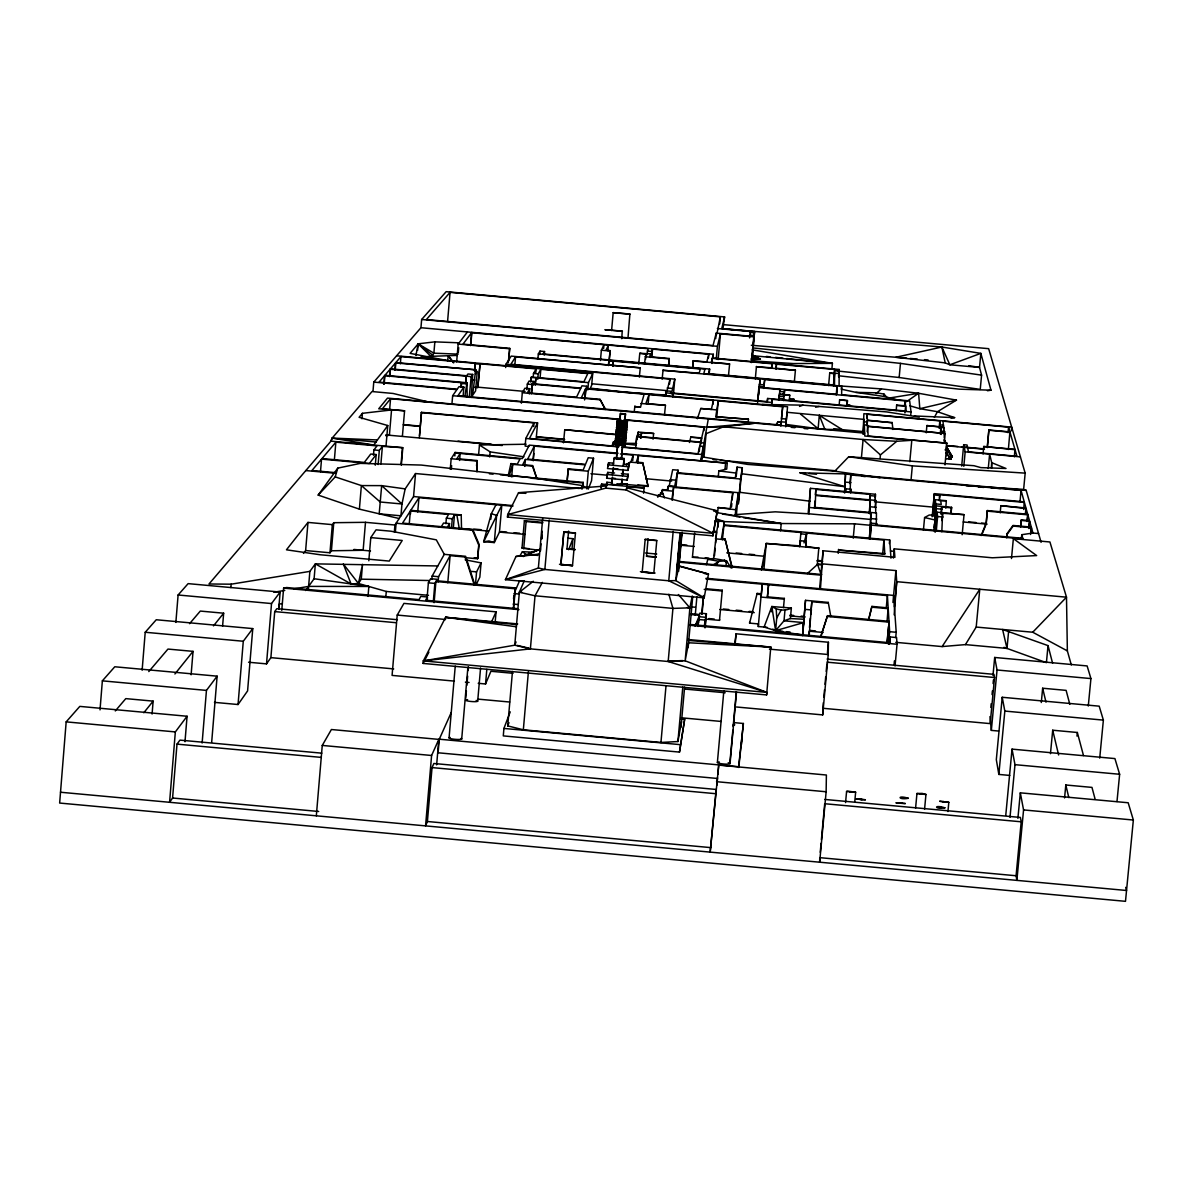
<?xml version="1.0" encoding="UTF-8"?>
<svg xmlns="http://www.w3.org/2000/svg" width="1193" height="1193" viewBox="0 0 1193 1193"><rect width="100%" height="100%" fill="white"/><g stroke="black" fill="none" stroke-linecap="round" stroke-linejoin="round"><path stroke-width="1.5" d="M884.788 553.597L838.545 550.062L884.818 554.283L883.938 540.101L806.692 533.062L805.812 543.411M838.828 376.899L839.141 369.472L712.4 357.975L713.339 354.261L420.95 327.717L373.767 382.103L372.991 391.274M839.618 399.715L847.448 400.863L847.045 405.143L850.311 405.426L847.045 404.695L847.433 400.43L839.618 399.715L839.156 405.202M467.209 396.896L466.925 382.744L384.936 375.288L384.191 383.937M763.609 388.426L764.683 379.538L837.024 386.1L836.964 394.301L763.55 387.636L763.669 386.741L758.987 386.323L758.793 387.621L779.909 389.544L778.94 400.311M991.681 467.895L991.711 462.675L989.623 454.086L988.266 468.521M934.373 417.341L937.444 411.719L956.473 400.132L918.61 393.272L881.448 388.903L839.097 385.876L839.141 373.439L829.717 373.066L834.623 373.901L834.489 385.056L708.508 373.618L709.641 369.055L543.128 353.933L544.545 351.517L539.997 351.115L538.341 353.903L537.879 359.153M833.519 385.115L834.668 369.457L776.509 364.178L776.017 368.19L795.403 370.352L756.392 366.803L771.498 367.787L772.035 363.776L712.31 358.347L711.326 362.314L729.594 363.984L728.416 376.466M772.766 629.129L775.599 630.679L784.01 620.807L790.392 618.541L791.347 608.027L771.841 606.536L764.102 627.041L775.599 630.679L802.576 635.004L805.514 600.333L828.27 602.42L828.255 603.211L811.837 601.704L810.658 614.604M184.99 741.733L187.077 716.247L79.812 706.39L66.167 721.869L59.65 803.053L1125.491 901.326L1133.35 820.023L1128.175 802.755L1020.328 792.838L1023.564 809.928L1016.868 880.389L1016.078 875.751L819.755 857.648L819.651 862.211L826.138 791.764L826.391 775.018L718.723 765.116L710.178 852.115L716.188 789.453L433.864 763.49L432.045 767.591L427.407 821.5L425.558 825.884L431.598 755.482L438.83 739.392L331.4 729.519L322.259 745.431L316.324 815.818M736.379 706.987L822.678 714.905L828.225 654.525L828.404 642.252L736.096 633.796L734.724 644.205M820.709 637.211L827.524 615.677L889.009 621.299M822.678 714.905L823.319 702.737M820.471 588.731L823.066 550.763L894.899 557.325L894.243 548.84L992.337 557.787L1036.657 555.58L1013.364 538.639L1011.485 558.533M799.936 546.17L800.428 540.742L806.289 541.279L806.036 546.409L818.83 548.258L766.234 543.456L761.417 569.926L764.116 561.545M948.808 802.322L939.756 801.278L948.808 802.322L947.943 811.538M821.052 574.429L817.369 563.857L822.529 564.334M809.122 636.227L811.837 601.704M1011.336 430.822L1011.679 427.124L863.881 413.703L863.091 434.237L864.105 419.399L819.293 415.328L818.13 428.719L785.933 424.425L787.037 412.286L819.293 415.328L842.333 429.674L824.885 429.331L818.13 428.719L818.189 427.467M869.682 500.687L870.055 494.349L815.848 489.413L815.624 494.916L875.766 500.389L875.677 512.707M741.778 473.785L845.017 486.744L845.509 473.919L799.981 472.771L845.017 486.744L844.54 491.829M808.943 636.301L809.152 631.172L823.17 632.454M427.273 600.377L427.422 596.992L420.816 596.396L418.997 599.632L286.633 587.523L283.621 588.119L281.772 610.339M802.695 635.645L805.514 600.333M735.813 509.143L735.127 516.166L735.38 514.615L775.286 511.827L808.973 513.81L810.45 488.34L875.438 494.26L875.125 501.179M804.037 542.919L806.692 533.062M924.575 809.197L925.962 794.359L922.085 793.39L916.955 793.509L915.583 808.153M800.428 540.742L800.13 545.872L766.234 543.456L763.923 569.016M732.144 567.257L725.076 539.027L721.437 538.684L723.689 525.487L800.906 532.525L800.831 533.778L806.632 534.449M991.398 468.044L991.711 462.675L1005.997 468.476L980.929 467.626L973.935 465.702L848.745 456.725L834.772 471.19L747.623 464.39L701.857 456.83L701.066 460.334M449.269 527.142L449.507 523.593L443.528 523.041L441.425 526.65M471.22 397.433L472.711 374.408L467.924 373.976L466.657 375.765L390.454 368.846L389.828 376.213M916.955 793.509L925.947 794.538M767.412 597.425L768.56 584.749L767.382 596.858L784.338 598.394L784.278 599.184L760.94 597.052L761.209 594.576L757.063 594.189L757.152 593.413L761.298 593.801L762.312 584.182L761.328 595.039M894.168 614.857L896.748 581.677L895.898 570.582L822.738 563.901M946.988 455.89L947.54 449L952.357 456.74L948.689 457.322M100.018 709.88L102.359 680.845L114.782 666.768L217.126 676.163L211.683 742.18M142.131 670.227L145.218 632.26L156.253 619.749L252.767 628.592L247.592 690.896L238.048 704.526L214.457 702.364M152.078 714.04L153.136 701.126L125.787 698.621L115.289 710.953M650.483 357.468L650.781 353.844L639.791 353.292L645.98 354.246L645.532 359.406M175.863 622.418L178.1 594.994L188.121 583.631L280.131 592.056L278.744 608.773M187.077 716.247L175.341 731.92L169.585 802.293L172.582 798.013L176.996 744.134L179.949 740.122L321.827 753.171M191.119 674.791L193.042 651.363L167.959 649.067L148.797 671.584M202.124 743.03L206.449 690.404L217.126 676.163M222.584 626.191L223.658 613.202L200.305 611.07L189.568 623.685M230.875 587.612L231.144 584.182L309.867 571.387L315.355 563.871L437.801 565.959M238.048 704.526L243.283 641.252L252.767 628.592M248.562 662.234L266.516 663.875L271.527 603.554L280.131 592.056M303.469 553.403L305.632 550.555L307.973 522.415L332.325 524.637L333.772 522.698L365.49 522.325L394.928 525.009L413.568 496.542L415.537 473.546L579.336 488.474M677.743 473.83L678.056 470.191L672.688 469.714L669.243 485.775L674.701 486.267L677.251 473.248L740.555 479.019L742.314 467.79L737.065 467.119L735.261 477.961L677.4 472.696L675.984 487.534M266.516 663.875L270.886 657.641L274.718 611.591L276.865 608.669L397.388 619.719M278.849 609.25L279.281 604.12L282.338 603.494M308.331 589.745L309.867 571.387M320.485 471.712L321.543 459.126L369.398 463.481L376.183 454.548L370.74 454.041L364.297 462.422L322.021 458.559M305.647 590.535L314.102 578.739L315.355 563.871L351.07 583.959L358.452 583.496L386.278 591.46L428.496 595.322M334.398 459.648L335.859 442.156L377.018 445.899L373.901 449.94L373.454 455.234M305.632 550.555L329.969 552.777L332.325 524.637M329.969 552.777L331.415 550.778L333.772 522.698M361.956 418.788L362.418 413.315L391.543 409.945L389.395 435.251L385.757 435.699M359.391 509.143L361.375 485.581L335.218 476.887L318.173 495.095L359.391 509.143L399.178 518.537M365.49 522.325L363.134 550.286L331.415 550.778M358.452 583.496L361.27 579.172L362.523 564.378L358.452 583.496L343.301 563.976L351.07 583.959M375.288 465.181L376.183 454.548M368.816 560.77L370.784 537.596L376.034 529.841L390.886 531.198L436.31 539.847L444.273 554.342L465.628 556.296L474.784 584.659M383.833 384.37L384.564 375.706L461.766 382.729L460.841 387.099M378.121 464.524L379.314 450.447L382.386 446.391L402.802 447.688L330.938 441.142L208.999 583.988L231.144 584.182M368.011 596.411L368.861 586.464L314.102 578.739M380.91 463.883L382.386 446.391M389.485 376.63L390.096 369.248L471.175 376.615L472.711 374.408M386.025 445.928L387.755 425.528L359.078 417.296L362.418 413.315M389.649 409.363L390.558 398.716L620.658 419.638M394.883 370.233L395.509 362.955L475.888 369.815L395.852 362.553L395.241 369.83M400.341 363.805L400.952 356.603L475.381 363.358L474.769 370.561M385.861 596.455L386.278 591.46M390.558 398.716L382.386 408.781L404.576 410.795L402.414 436.086M394.346 532.003L394.928 525.009M395.36 531.944L396.106 523.235L472.428 530.199L478.736 545.022L477.543 558.771L464.793 557.608M401.087 463.958L402.414 448.21M401.325 465.166L402.802 447.688M417.61 350.339L418.161 343.823L434.849 341.854L459.126 342.823M420.95 327.717L421.651 319.485L446.152 291.674L724.613 316.92L722.913 328.791L941.888 347.014L980.84 353.382L990.98 390.186L987.461 390.752M495.125 622.642L496.064 611.83L403.935 603.39L397.224 615.066L392.079 675.402L454.399 681.114M409.274 523.757L410.362 510.977L448.553 514.466L446.361 518.194L445.899 523.712M410.467 513.989L410.78 510.336L461.214 514.944L461.527 529.11M536.164 439.158L537.581 422.904L421.502 412.331L419.339 437.622M419.489 435.818L421.502 412.331M417.729 511.991L418.952 497.69L512.811 506.25M434.849 341.854L433.879 353.173L431.344 356.856L420.846 357.05M447.643 320.693L450.059 292.36L720.348 316.861L719.707 323.944M426.87 600.511L428.376 582.825L430.688 578.694L437.13 579.291L436.355 580.723L515.391 587.955L513.557 609.101M668.885 594.278L672.927 608.4L668.184 661.504L766.845 692.402L423.351 660.907L514.75 645.189L530.393 648.873L668.184 661.504L685.155 660.803L766.845 692.402L766.607 694.923L423.142 663.427L423.351 660.907L445.615 617.303L517.673 623.909M431.851 579.425L432.134 576.115L444.273 554.342M433.357 601.108L434.863 583.422L435.922 581.498L515.048 588.745L515.391 587.955M434.103 602.674L435.922 581.498M451.938 403.965L452.654 395.688L456.889 389.649L373.767 382.103M456.636 361.882L458.172 344.076L467.447 331.937M438.099 581.96L438.562 576.696L450.104 555.64L465.24 557.027L474.382 585.331M458.291 352.517L458.709 347.67M450.253 469.326L451.163 458.723L455.129 452.445L522.34 458.574L529.304 445.123L618.093 453.206M451.327 469.117L451.625 465.598M454.831 455.95L455.129 452.445M451.506 527.917L452.296 518.746L454.444 515.003L461.214 514.944M463.138 395.852L463.883 387.129L458.977 386.681L457.202 389.216L379.076 382.103L384.564 375.706M447.778 582.78L450.104 555.64M445.407 619.704L445.615 617.303L516.912 624.655M453.355 527.783L454.444 515.003M465.732 383.564L466.359 376.183L465.717 383.117M459.573 460.468L460.17 453.474L456.934 458.679L477.006 460.513L477.066 471.459M470.504 345.612L471.608 332.698L648.097 348.714L646.874 354.753M470.937 343.405L471.876 332.34M436.638 764.877L438.83 739.392M451.297 712.385L439.278 739.213L438.099 752.783L717.053 778.433M474.501 370.948L475.381 363.358M475.888 369.815L475.545 373.961L477.26 371.441L475.589 390.886L472.622 395.345L475.604 370.233M474.665 387.293L477.796 387.576L480.078 363.79L536.149 368.876L535.836 372.484M477.796 387.576L480.078 363.79M449.075 737.796L455.249 666.126M476.559 465.792L477.006 460.513L476.902 471.757M478.647 454.22L479.452 445.004L526.113 444.228M461.706 738.959L467.895 667.29M465.747 698.248L466.388 690.851M466.866 685.319L467.656 676.088M468.133 670.541L468.461 666.842M475.485 584.525L476.574 571.879L481.077 562.887L465.151 559.815M477.543 558.771L479.094 544.321L472.801 529.528L402.548 523.101L418.952 497.69M489.726 456.964L490.159 451.893L479.452 445.004M481.077 562.887L479.84 577.158L476.082 584.809M490.83 519.209L491.292 513.765L496.02 504.714M505.668 367.563L505.966 364.238L511.186 356.111L640.268 367.832L639.329 377.063M477.692 701.201L480.57 667.961M508.278 362.672L509.724 348.356L462.988 344.121L471.608 332.698M508.665 360.554L509.724 348.356M478.214 683.306L485.551 683.977L486.819 669.348M499.479 532.078L501.806 505.25L483.657 541.771L494.29 542.547L499.479 532.078L525.054 534.419M869.995 514.004L870.323 500.478L815.609 495.498L815.147 507.398L876.452 512.99L876.303 524.607M869.399 539.102L870.905 513.094L809.555 507.502M514.779 365.744L515.555 356.916L640.268 367.832M620.509 483.493L627.324 484.119L626.996 487.818L717.336 510.828L712.952 535.836L507.457 517.091L507.681 514.571L518.537 492.694L606.551 485.954L606.879 482.255L611.994 482.718M511.678 476.708L512.751 464.345L510.902 463.6L508.203 475.798M521.401 403.204L522.31 392.721L524.905 388.247L529.781 388.694L529.319 393.899M526.844 389.634L527.321 384.086L529.096 381.029L533.897 381.462L533.584 385.145M421.263 412.644L534.017 422.904L525.8 438.442L525.129 446.093L528.827 446.436M531.019 381.685L531.437 377.003L583.899 381.775L587.806 373.573L540.832 369.308L538.237 373.871L537.76 379.314M524.801 466.418L525.412 459.424L585.286 464.867L583.109 470.176L568.271 468.819L566.958 481.733M513.557 598.826L513.87 595.322M531.347 393.779L532.376 384.131L580.678 388.515L576.532 397.194L527.47 392.721L529.781 388.694M531.571 393.377L532.376 384.131M533.182 377.063L533.495 373.439L536.149 368.876M513.363 608.147L515.048 588.745M510.231 711.863L503.923 728.431L503.282 735.902L679.488 752.097L684.663 719.29L681.069 718.961M535.329 385.175L535.955 377.853L535.09 383.773L531.914 383.49M540.28 550.435L522.012 548.049L524.383 520.7L542.711 522.385M539.698 354.589L539.997 351.115M681.501 721.75L677.922 741.539L660.952 742.449L523.339 729.803L507.726 725.896L512.468 671.465M524.323 580.678L519.358 592.235L514.75 645.189L516.062 641.968M533.703 426.527L534.017 422.904M523.727 548.914L526.098 521.55L524.383 520.7M533.167 459.111L534.3 446.122L616.721 453.638M540.056 378.315L540.832 369.308M533.241 460.796L533.882 453.415M544.247 355.007L544.545 351.517M523.339 729.803L528.41 671.584M539.057 554.134L516.002 556.445L505.414 579.679L538.371 568.017L542.666 518.672M540.459 551.002L541.085 543.814M541.547 538.431L542.174 531.258M541.965 538.908L542.278 535.314M549.183 520.059L544.858 569.449L505.414 579.679L704.168 597.857L708.478 574.027L679.085 565.9L675.805 580.573L704.168 597.857L668.766 580.782L544.858 569.449L538.371 568.017M563.484 442.797L564.751 429.719L619.734 434.729M567.346 479.407L568.271 468.819M560.889 564.632L563.842 531.929L575.458 532.988L572.506 565.691L560.889 564.632L563.842 531.929M575.071 549.749L566.958 549.004L568.614 531.094M584.57 399.953L585.554 388.858L644.145 394.182L640.507 407.081L634.706 406.559L640.507 407.081M584.943 397.672L586.762 386.249L581.96 385.816L580.872 388.083L532.63 383.699L533.897 381.462M571.969 549.406L572.908 538.669L567.704 538.192M586.464 389.679L586.762 386.249M587.821 389.932L588.462 382.625L592.697 373.588L396.598 355.782M582.095 489.13L582.408 485.596L535.746 478.244L421.263 465.061L360.286 463.376L337.768 468.133L318.173 495.095M582.661 486.55L583.213 482.375L500.434 474.829M592.697 373.588L591.668 385.279L590.341 388.157L621.672 391.945M582.736 487.758L583.213 482.375M586.747 488.891L588.313 471.22L593.532 458.216L588.224 457.739L585.509 464.331L527.709 459.066L534.3 446.122M600.452 360.525L601.361 350.205L603.956 344.717L603.628 348.401M593.532 458.216L591.564 480.704L588.268 489.13M607.908 350.653L608.4 345.12L606.029 350.235L610.13 350.608L609.22 360.927M608.326 365.252L608.997 360.316M608.534 365.58L610.13 350.608M611.591 330.565L613.172 312.655L629.874 313.998L628.025 337.47M601.123 488.235L601.645 484.045L607.177 484.552M601.332 487.639L601.645 484.045M612.904 365.669L613.396 361.121L700.291 369.01L699.187 373.185L662.935 370.292L760.075 379.12L759.598 384.414M612.934 366.385L613.396 361.121M606.879 482.255L605.761 488.116L507.681 514.571L713.175 533.331L717.336 510.828L713.653 510.485M621.374 473.621L628.189 474.247L627.145 480.093L606.64 478.214L607.744 472.383L614.559 473.01M613.709 463.212L608.594 462.735L607.491 468.536L628.01 470.415L629.039 464.599L623.939 464.137M607.744 472.383L606.64 478.214M608.266 466.448L608.594 462.735M621.777 338.708L622.209 331.087L604.911 329.7L622.433 331.296M622.284 479.556L621.508 485.238L611.562 484.328L612.113 478.154L615.424 478.453M612.397 474.918L612.963 468.476L617.944 468.938M613.262 465.181L614.201 457.59L624.148 458.5L623.566 465.076M622.164 443.125L625.475 443.438L625.013 445.645L615.066 444.75L615.543 442.528L618.854 442.827M537.581 422.904L529.453 438.413L611.949 445.928L613.545 441.708L625.266 442.737L625.729 440.53L615.797 439.62L615.32 441.828L615.692 440.858M622.671 437.324L625.982 437.622L625.52 439.829L615.573 438.92L616.05 436.713L619.361 437.026M622.925 434.535L626.236 434.834L625.773 437.041L615.827 436.131L616.304 433.939L619.614 434.237M616.065 433.313L616.542 431.105L626.489 432.015L626.37 433.253L626.027 434.207L616.065 433.313L616.542 431.105M616.304 430.688L616.781 428.496L626.713 429.405L626.608 430.643L626.25 431.598L616.304 430.688L616.781 428.496M623.641 426.378L626.951 426.676L626.489 428.869L616.542 427.959L617.02 425.767L620.33 426.065M616.796 425.17L617.258 422.978L627.205 423.888L627.086 425.126L626.743 426.065L616.796 425.17L617.258 422.978M617.035 422.471L617.497 420.294L627.443 421.189L627.324 422.426L626.981 423.381L617.035 422.471L617.497 420.294M612.486 477.111L611.562 484.328M612.919 472.294L613.336 467.462M615.543 442.528L615.066 444.75M615.543 442.036L616.304 433.939M617.02 425.767L616.542 427.959M766.607 694.923L770.782 647.083L687.645 639.463M619.555 441.962L623.044 441.783L621.389 459.022L616.423 458.574L617.899 441.813M623.134 439.367L618.153 438.905L619.361 425.155M619.764 420.741L620.539 413.434L625.52 413.896L624.342 425.603L621.031 425.304M618.078 441.335L618.153 438.905M619.555 424.678L619.793 421.994L622.925 422.754M619.942 420.279L620.539 413.434M621.389 459.022L623.85 431.135C617.437 427.169 616.677 435.773 623.626 433.745M624.58 422.919L624.028 430.658M624.729 421.204L625.52 413.896M623.298 438.875L623.551 436.086L618.406 436.116M621.508 485.238L622.06 479.049M622.343 475.828L622.91 469.386M623.208 466.09L624.148 458.5M625.013 445.645L625.475 443.438M625.266 442.737L625.729 440.53M625.52 439.829L625.982 437.622M625.773 437.041L626.236 434.834M626.027 434.207L626.489 432.015M626.25 431.598L626.713 429.405M626.489 428.869L626.951 426.676M626.743 426.065L627.205 423.888M626.981 423.381L627.443 421.189M622.701 474.799L623.119 469.967M627.324 484.119L626.265 489.995L713.175 533.331L712.952 535.836M627.145 480.093L628.189 474.247M628.01 470.415L629.039 464.599M634.244 411.779L634.87 406.097M638.717 363.999L639.791 353.292M632.722 460.692L633.215 455.129L620.39 453.966M635.63 448.508L636.794 436.28L700.694 442.096L701.603 438.159L690.792 437.175L701.693 437.831L704.168 427.228L624.371 419.981M636.794 436.28L635.929 445.108L622.373 443.602M637.002 439.456L638.255 432.06L653.645 433.462L653.048 439.203M637.942 435.669L638.255 432.06M644.444 363.611L645.98 354.246M637.823 463.033L638.479 455.607L727.253 463.152L726.716 469.117L718.812 470.892L718.335 476.335M640.552 438.085L641.536 432.686L653.645 433.462M641.059 438.114L641.536 432.686M651.184 357.005L652.541 349.117L708.806 354.232L708.463 357.915M651.885 356.498L652.541 349.117M648.157 403.875L648.977 394.615L713.399 400.475L713.071 404.173M643.594 493.216L644.071 487.907L627.473 486.401M642.207 572.073L645.174 539.355L656.791 540.414L653.839 573.132L642.207 572.073L653.839 573.132M656.269 557.161L646.517 556.266L648.082 538.639M662.145 379.135L663.069 369.905M665.306 396.404L666.261 390.857L671.048 391.289L670.57 392.825L767.218 401.609L767.636 398.462L778.805 399.476L778.94 398.313L783.697 398.745L783.577 399.909L906.203 411.048L905.636 406.142L896.689 405.337L905.576 405.709L905.025 400.908L784.606 389.962L784.114 395.077M665.769 396.344L666.261 390.857M668.498 365.804L669.243 358.497L649.708 356.722L650.781 353.844M668.632 365.416L669.243 358.497M664.546 414.463L665.455 405.277L645.89 403.488L648.977 394.615M666.842 391.647L669.989 379.135L505.966 364.238M669.541 384.131L669.989 379.135M662.518 489.592L662.145 493.663L662.518 489.592L667.245 490.025L668.244 486.282L738.392 492.679L736.424 514.571M671.435 393.899L674.806 379.15L510.902 364.253L515.555 356.916M672.763 396.911L673.061 393.496M673.523 393.481L674.806 379.15M667.916 489.861L668.244 486.282M671.838 499.956L673.598 487.37L732.8 492.769L732.159 499.927M672.479 499.897L673.598 487.37M673.18 531.377L668.766 580.782L675.805 580.573L680.04 533.062M692.566 367.981L693.297 360.689L706.808 361.911L708.806 354.232M692.686 367.593L693.297 360.689M660.952 742.449L665.992 686.035M681.621 532.824L678.921 562.932L681.755 533.286M678.593 571.402L682.098 532.197M699.247 451.625L699.739 446.122L703.184 446.436L701.872 461.094M700.276 446.078L700.604 442.424L636.689 436.608M701.29 441.768L701.603 438.159M700.813 460.543L703.184 446.436M710.551 558.95L692.432 557.295L694.684 533.122M703.84 430.777L704.168 427.228M709.179 374.304L709.641 369.055M677.922 741.539L682.799 687.079M692.223 596.023L689.897 607.834L685.155 660.803L688.585 642.773L770.782 647.083L770.559 649.484M711.848 363.492L712.31 358.347M704.004 456.979L706.092 433.656L723.48 426.796L755.154 423.187L707.568 427.213L624.207 419.638M712.996 357.945L713.339 354.261M702.677 456.904L703.974 443.006L708.314 418.937M715.725 338.588L716.218 333.086L749.383 336.098L749.577 335.114L753.887 335.501L751.336 362.597M681.009 727.208L684.603 687.123M688.137 647.635L692.73 596.515M716.904 333.921L720.348 316.861M679.488 752.097L684.663 719.29M716.277 358.825L717.396 346.328L720.453 333.831L753.648 336.844L753.887 335.501M718.141 359.585L720.453 333.831M695.251 615.17L696.891 596.768M715.77 416.76L748.429 419.25L715.77 416.76L718.231 400.908L782.683 406.768L780.818 426.095M698.054 626.489L698.68 619.51L705.287 620.106L704.66 627.086M716.739 417.565L718.231 400.908M698.889 620.166L699.456 615.334L690.777 614.544M701.767 613.918L703.423 595.501M702.036 614.246L703.542 596.709M704.824 627.727L706.39 613.724L699.859 613.127L699.605 614.499L690.941 613.709M705.272 626.191L706.39 613.724M732.8 492.769L730.161 508.636L718.111 507.532L717.619 512.96M713.608 558.906L716.605 532.153L712.982 531.824M714.503 555.655L715.144 548.422M715.636 542.994L716.605 532.153M718.007 527.082L718.484 521.744L714.861 521.416M724.986 469.505L725.523 463.54M844.599 493.007L845.509 473.919L1026.174 490.368L1041.101 542.353M850.102 491.68L850.788 474.948L1021.059 490.442L1024.235 501.835L1023.728 509.53M867.162 425.633L867.4 420.458L892.155 422.71L867.386 420.145L867.117 414.284L939.83 420.905L940.188 428.391M722.406 539.803L724.36 521.624L715.74 518.612M724.062 524.875L724.36 521.624L781.221 523.533L854.561 523.831L870.577 525.293L869.414 537.834M705.152 619.048L719.498 620.36L722.257 590.222L706.137 588.745M726.045 565.765L726.492 560.799L713.518 558.473L707.837 559.323L706.345 564.692M731.503 507.085L731.831 503.506M736.185 476.753L737.065 467.119M749.577 337.932L750.248 331.475L717.381 328.507M740.555 479.019L738.303 504.013L742.314 467.79M751.724 362.046L754.587 331.52L721.75 328.552L724.613 316.92M754.587 331.52L751.948 360.808L793.3 363.567L832.401 363.358L831.924 368.652M732.83 730.25L729.833 763.341A6.353 0.954 5.2 0 1 728.177 764.116L726.865 764.161A6.353 0.954 5.2 0 1 720.527 763.595A6.353 0.954 5.2 0 1 717.381 762.476L723.853 690.777M748.026 423.336L748.429 419.25M716.918 785.158L717.575 777.866M717.903 774.227L718.723 765.116M755.303 378.912L756.451 366.415M735.127 644.608L736.096 633.796M757.495 401.981L758.987 386.323M757.659 402.28L760.075 379.12M758.629 395.032L759.27 387.964M733.158 726.582L736.32 691.657M763.893 388.381L764.683 379.538M730.041 763.609L736.528 691.91M767.308 402.116L767.636 398.462M771.722 367.205L772.035 363.776M771.901 404.427L772.363 399.327L911.034 411.928L910.721 415.328M741.494 744.417L741.927 739.615M734.157 722.63L743.388 723.48L738.78 767.502M776.032 369.323L776.509 364.178M767.024 627.309L758.271 626.519L761.209 594.576M778.85 399.744L779.432 393.884L789.781 395.196L789.408 399.297L794.031 399.282L789.408 399.297M780.818 425.26L781.147 421.726L780.804 425.051L457.948 395.688L463.883 387.129M783.577 400.55L784.069 395.107L789.781 395.196M784.055 395.748L784.606 389.962M785.769 426.08L787.559 406.768L585.748 388.426M771.364 611.8L771.841 606.536C777.582 610.249 785.188 611.502 791.347 608.027M780.565 530.766L781.221 523.533L715.8 512.438M794.299 382.446L795.433 369.949M776.211 608.877L776.747 617.929L775.599 630.679L782.817 631.336M783.503 607.61L784.338 598.394M784.964 610.249L784.01 620.807L803.635 622.597L803.143 627.876M799.668 546.752L800.906 532.525M808.153 513.452L810.45 488.34M805.797 546.707L806.289 541.279M802.993 628.01L803.471 622.761M815.356 494.797L815.848 489.413M814.446 508.173L815.117 500.926M828.598 385.563L829.717 373.066M809.48 627.488L810.33 618.272M834.205 374.602L834.668 369.457M807.318 573.579L817.339 564.557L818.86 547.587M833.504 386.01L834.623 373.901M836.218 394.943L837.024 386.1M838.515 376.332L839.141 369.472M819.725 587.314L823.066 550.763M841.333 389.395L841.647 386.114L703.795 373.603L704.974 369.04L538.341 353.903M700.231 446.167L700.604 442.424M827.42 653.063L828.404 642.252M823.826 697.204L824.512 689.822M825.019 684.305L825.69 676.923M826.197 671.391L826.883 664.024M838.232 553.358L838.545 549.376M849.983 483.672L850.788 474.948M820.247 852.264L821.067 843.272M821.395 839.678L824.706 803.724L1021.208 821.798L1016.078 875.751M853.234 538.162L854.561 523.831M861.45 457.441L863.091 439.501L896.748 441.291L911.795 440.292L909.797 461.706M863.523 433.596L864.328 424.842L867.609 425.14L867.669 426.125L945.229 433.491L867.669 426.438L867.192 431.702M866.774 417.997L867.117 414.284M866.923 425.662L867.4 420.458M869.548 499.733L870.055 494.349M869.16 513.169L870.323 500.478M870.577 525.293L870.905 513.094M845.554 802.576L846.598 791.347L847.552 791.108L855.635 792.212L854.785 801.413M869.906 538.953L871.352 523.205L877.019 523.727L877.094 525.024L1022.774 538.311M870.159 539.176L871.352 523.205M875.11 497.854L875.438 494.26M875.095 507.636L875.766 500.389M880.091 458.485L880.434 454.891L896.748 441.291M882.611 554.432L883.938 540.101M896.211 410.586L896.644 404.904M968.91 365.669L979.528 367.429L949.837 364.79L941.888 347.014L895.839 357.274L945.199 362.881L949.837 364.79L980.84 353.382L979.528 367.429L981.571 375.139L980.243 389.395L899.164 377.495L900.461 363.373L752.634 347.894M889.352 543.546L889.695 539.967L723.808 524.845M904.518 406.291L905.025 400.908M886.22 608.281L887.398 595.605L706.092 579.037M904.905 412.957L905.636 406.142M887.025 621.583L888.174 607.893L871.919 606.402L868.415 620.047M893.393 558.1L894.243 548.84M887.04 642.431L888.517 626.579M887.085 643.281L889.053 622.135L827.51 616.498M888.487 644.175L889.65 631.679L887.398 595.605M892.946 602.495L895.898 570.582M889.307 644.131L889.978 636.943L896.584 637.554L897.047 644.25L895.033 665.992M894.407 606.879L896.748 581.677L1066.497 597.186L1067.362 650.901L1071.314 664.948M895.704 637.629L896.211 632.275L893.602 595.411L706.062 578.277M910.99 480.391L912.332 465.866L848.745 456.725M894.079 664.501L894.407 660.907M926.275 432.805L926.872 425.558L944.095 427.124L944.274 438.025M923.412 530.229L924.59 517.553L929.183 515.048L934.402 514.973L934.626 516.554L935.804 503.908L935.193 499.703L946.332 500.717L940.71 500.792L941.262 504.415L935.804 503.908M939.13 428.302L939.83 420.905M932.165 516.763L934.328 493.648L1024.235 501.835M932.523 516.375L934.328 493.648M940.248 434.088L940.904 427.139L926.872 425.558M933.687 515.853L935.193 499.703M941.292 434.461L940.904 427.139M934.059 527.619L934.402 523.995M951.119 513.318L951.537 507.293L936.087 505.892L934.089 530.885M943.439 428.69L943.052 421.189L1008.547 427.139L1009.904 431.881L1008.368 449.522M934.462 530.527L936.087 505.892M935.118 532.287L936.997 512.185L964.033 514.645L942.619 513.288L941.933 520.61M944.379 442.588L945.169 433.163M936.251 531.258L937.623 516.539L936.997 512.185M939.443 498.271L939.786 494.707L1024.399 502.417L1025.95 507.979L1000.867 505.683L1000.196 512.871M939.398 500.836L939.786 494.707M946.079 449.09L946.332 446.361M945.005 464.912L946.959 443.17L868.116 435.997L867.669 426.438M469.222 397.448L471.175 376.615M785.71 426.84L786.112 422.173L778.03 421.666L776.181 424.574M940.979 514.228L941.65 506.98L951.626 507.89M941.65 512.841L941.65 506.98M947.242 454.816L947.406 448.27L952.357 456.74L949.494 456.591M941.814 531.765L942.619 513.288M945.795 508.158L946.332 500.717M951.015 512.722L951.537 507.293M961.692 466.09L963.69 444.691L967.046 444.989L968.477 451.834L1016.928 456.248L1015.034 449.686L983.688 446.51L1014.945 449.358L1014.363 456.815M963.81 466.299L965.167 451.864L963.69 444.691M962.155 534.747L964.033 514.645M983.092 453.981L983.688 446.51M987.252 447.286L988.878 429.972L1009.904 431.881M987.342 447.614L988.878 429.972M942.112 646.576L965.435 644.608L976.202 627.056L979.766 589.267L942.112 646.576L895.764 642.341M981.123 535.568L986.119 523.235L987.312 510.559L1027.695 514.228L1027.009 521.475M981.884 534.643L986.253 523.846L987.312 510.559M1008.025 432.701L1008.547 427.139M992.979 675.492L994.679 657.462L1087.121 665.933L1090.924 678.578L1088.284 706.032M1006.579 537.223L1006.907 533.823L1012.991 525.442L1031.289 527.112L1030.588 534.494M1006.728 537.849L1006.907 533.823M989.966 716.605L991.338 730.384L998.556 731.041M990.831 707.419L991.189 703.736M992.054 694.55L992.397 690.881M993.098 683.529L993.441 679.861M827.092 659.073L993.963 674.343L994.544 677.52L990.19 723.614L822.812 708.269M991.338 730.384L997.05 669.989L994.679 657.462M1020.06 500.926L1021.059 490.442M1099.722 758.122L1103.376 720.11L1099.2 706.167L1002.224 697.279L996.319 759.643L998.839 774.421L1009.77 775.435M965.435 644.608L1006.996 648.425L1008.592 631.604M1005.923 488.951L1026.174 490.368L1023.639 489.398L1025.175 473.129L988.654 348.669L723.912 324.675M1020.626 527.172L1021.312 519.865L1029.484 520.61L1027.859 514.839L987.446 511.156M1020.969 525.964L1021.312 519.865M998.839 774.421L1004.834 711.073L1002.224 697.279M1025.443 513.363L1025.786 509.769M1025.607 513.959L1026.114 508.561L1000.867 505.683M1027.352 520.267L1027.859 514.839M1028.962 526.098L1029.305 522.43M1028.962 528.544L1029.648 521.222L1021.476 520.476M1030.946 533.271L1031.468 527.738L1013.14 526.068L1007.056 534.464M1005.774 815.222L1012.037 749.129L1114.918 758.584L1119.63 774.272L1116.991 801.517M1009.994 817.339L1014.989 764.668L1012.037 749.129M1017.897 818.353L1020.328 792.838M615.081 441.589L616.199 434.744L564.751 429.719M618.019 447.151L618.347 443.647M1041.295 702.528L1042.652 688.227L1066.11 690.374L1069.838 704.362M1006.996 648.425L1002.597 629.472L1048.036 645.622L1046.41 662.667L1003.999 647.337M1050.466 753.678L1052.703 730.22L1077.339 732.487L1083.483 755.527M1064.574 797.908L1065.811 784.994L1091.968 787.395L1095.144 799.28M1076.981 736.096L1077.339 732.487M613.202 445.257L613.545 441.708M616.498 447.345L616.841 443.796M845.27 492.441L845.628 488.787L851.027 489.279L851.071 492.038M850.669 492.933L851.027 489.279M464.912 396.3L466.925 382.744M782.683 406.768L781.46 418.609L786.396 419.056M781.191 421.949L777.985 422.128L776.121 425.051M784.069 395.107L783.935 396.538L779.178 396.106M758.271 626.519L758.539 623.939L749.577 623.119L749.666 622.299M779.909 389.544L779.7 391.423L784.412 391.841L782.25 394.794M743.388 723.48L738.601 766.726L439.278 739.213M772.363 399.327L771.975 402.488L665.619 392.825M855.635 792.212L846.583 791.541M1021.327 538.282L1021.819 534.688L1032.944 533.032L1038.581 533.554M530.542 381.864L531.437 377.003M719.498 620.36L719.618 619.555M738.392 492.679L735.708 509.769L718.111 507.532M722.257 590.222L722.138 590.997L704.198 589.357M732.04 567.957L725.076 539.027M704.302 625.743L705.287 620.106M718.484 521.744L716.725 531.496L713.101 531.168M447.464 360.808L448.374 355.902L453.817 362.717M697.651 625.147L698.68 619.51M695.295 625.609L699.456 615.334M750.248 331.475L750.069 332.459L754.364 332.847M415.925 355.469L418.161 343.823L433.879 353.173L458.157 354.127M420.354 401.251L427.318 401.728L393.108 393.466L372.007 391.543L332.161 438.085L330.923 441.291L332.161 438.085L373.797 445.034L387.755 425.528M692.432 557.295L698.009 557.101M405.173 488.891L401.966 503.983L400.952 515.808L379.195 513.825L381.671 485.626L405.173 488.891L415.537 473.546M729.594 363.984L693.193 361.061M713.399 400.475L711.356 409.438L700.798 408.483L697.368 418.728M699.739 446.122L697.965 453.758L622.761 446.913M700.798 408.483L716.262 409.885M716.218 333.086L713.041 345.552L426.378 319.545L450.059 292.36M689.435 442.514L690.881 436.847M868.877 619.152L871.919 606.402M677.4 472.696L678.056 470.191M749.577 623.119L757.152 593.413M646.517 556.266L656.344 556.877M645.174 539.355L656.717 540.697M335.218 476.887L337.768 468.133M622.567 484.104L648.097 486.431L642.714 462.69L636.331 462.109L638.479 455.607M644.071 487.907L627.279 486.983M665.455 405.277L640.82 403.502M509.053 476.141L512.751 464.345L532.466 466.135L536.686 478.095L532.734 465.583L522.713 464.674L525.412 459.424M648.097 486.431L642.714 462.69M820.739 636.361L827.524 615.677M626.996 487.818L626.265 489.995L605.761 488.116L606.551 485.954M626.295 464.957L630.829 462.168L633.215 455.129M622.791 444.691L617.825 444.228L616.423 458.574M572.506 565.691L561.008 564.334M617.005 442.021L615.424 446.242L619.092 446.585M507.726 725.896L508.949 722.66M615.827 436.131L616.184 435.177M615.573 438.92L615.946 437.95M568.643 549.734L572.908 538.669M575.458 532.988L563.737 532.212M566.958 549.004L575.19 549.466M581.185 488.653L582.408 485.596L587.329 488.191M485.551 683.977L490.919 671.271L513.05 673.299M605.194 409.497L599.99 399.312L581.438 397.627L585.554 388.858M514.72 591.967L519.596 580.752L524.279 581.185M491.531 621.941L496.064 611.83M507.457 517.091L509.008 513.944M423.142 663.427L428.913 652.094M427.422 596.992L425.633 600.243L517.494 608.654M542.368 582.393L535.031 595.784L530.393 648.873L423.351 660.907M776.747 617.929L781.236 609.906M447.435 527.202L449.507 523.593M695.534 625.609L698.173 621.165L695.28 625.296M519.745 556.087L522.4 551.703L533.748 552.21M657.731 497.213L662.249 491.919L664.382 497.854M404.576 410.795L378.748 408.781L387.486 398.104L620.509 419.295M696.697 624.491L698.725 621.881L694.699 625.758M307.973 522.415L286.454 549.809L320.201 554.76L389.246 561.083L402.22 540.474L370.784 537.596M143.801 712.758L153.136 701.126M174.909 673.985L193.042 651.363M213.487 625.878L223.658 613.202M335.859 442.156L311.94 470.504L335.844 472.682M432.686 355.171L418.161 343.823L410.094 353.367L445.794 360.256M384.936 375.288L390.096 369.248M390.454 368.846L395.509 362.955M395.852 362.553L400.952 356.603M715.412 565.273L719.066 561.306L726.492 560.799L731.07 567.957M976.202 627.056L1032.735 632.23L1066.497 597.186L1049.929 541.98L1013.364 538.639M717.396 762.461L719.26 761.954M876.154 393.556L881.448 388.903M523.235 556.594L525.859 554.313L537.64 555.386L528.439 553.686L540.518 549.063M678.37 594.532L689.897 607.834L672.927 608.4L535.031 595.784L519.358 592.235L533.316 581.259M906.367 401.773L918.61 393.272L919.818 408.692L939.204 412.003M712.743 565.199L719.066 561.306L707.837 559.323M626.489 464.405L631.008 461.631M660.519 494.409L657.268 495.9L660.534 494.349M539.027 549.898L528.439 553.686M630.083 314.191L613.172 312.655M799.504 406.44L802.993 405.158L886.712 411.913L919.356 417.118M803.635 622.597L775.599 630.679L771.841 606.536M956.473 400.132L919.818 408.692L909.916 405.814M815.58 407.245L819.084 406.455M944.409 441.35L945.229 441.201L946.049 443.736M273.823 592.235L284.814 590.386M293.97 588.85L308.614 586.404L368.861 586.464M890.067 397.91L918.61 393.272M950.985 418.042L954.624 417.625L937.444 411.719M516.002 556.445L539.012 554.477M427.81 356.453L457.202 355.41M751.128 359.66L760.359 359.153L752.41 354.962M668.259 661.161L682.65 660.579M707.568 427.213L723.48 426.796L863.091 439.501L880.434 454.891M713.638 510.887L717.336 510.828M945.035 449.88L947.689 449.91M762.342 404.472L802.993 405.158M622.418 443.289L636.615 443.393M361.27 579.172L429.197 580.514M841.647 389.261L855.858 392.363L876.452 392.81L883.998 394.078L887.547 398.164M990.98 390.186L959.381 389.172L839.126 375.825M519.358 592.235L521.923 592.339M914.3 415.969L954.624 417.625M376.541 439.919L332.161 438.085L376.123 442.036M466.209 383.773L461.184 383.549L461.527 387.158M790.392 618.541L803.784 619.256M945.691 458.783L951.268 459.111L945.87 452.505M966.3 485.745L971.848 486.103M979.244 486.58L1023.639 489.398M912.332 465.866L1025.175 473.129M623.507 392.169L665.739 395.062M978.32 487.012L983.837 487.4M991.204 487.922L1000.405 488.563M751.172 358.437L760.359 359.153L752.216 355.529M687.66 640.387L770.782 647.083M751.307 345.269L906.576 358.154M910.155 358.452L917.313 359.048M924.486 359.645L928.065 359.943M805.499 473.263L799.981 472.771L805.379 473.621M809.167 473.576L816.519 474.217M421.651 319.485L717.396 346.328M647.202 351.04L651.676 351.443M834.653 370.516L839.141 370.919M601.361 350.205L609.951 350.981M645.055 356.692L669.124 358.884M458.172 344.076L509.471 348.744M608.713 360.972L613.277 361.39M759.27 384.429L763.938 384.862M475.112 363.746L479.81 364.163M533.495 373.439L538.237 373.871M667.17 387.993L671.927 388.426M531.183 377.42L588.462 382.625M591.564 383.758L667.111 390.633M527.321 384.086L532.153 384.519M471.593 379.762L474.769 380.06M940.516 424.932L943.767 425.23M988.967 430.27L1009.994 432.194L1014.945 449.358M864.209 421.77L867.475 422.068M478.065 387.188L525.069 391.453M522.31 392.721L599.796 399.774M941.59 431.195L944.886 431.493M833.713 428.884L862.986 431.553M452.654 395.688L864.671 433.148M791.257 427.348L794.956 427.69M804.201 428.526L807.9 428.869M620.36 413.911L625.341 414.359M948.614 445.645L957.83 446.48M961.513 446.823L983.614 448.836M946.258 445.75L984.449 449.224M965.167 451.864L1020.418 456.889M617.139 421.233L627.086 422.143M616.9 423.933L626.847 424.827M616.647 426.721L626.608 427.631M616.408 429.45L626.37 430.36M616.184 432.075L626.131 432.97M616.438 432.343L619.749 432.641M637.45 434.386L640.865 434.684M615.931 434.893L625.878 435.803M700.545 442.692L703.974 443.006M615.677 437.682L625.639 438.592M615.424 440.59L625.386 441.499M615.17 443.498L625.117 444.407M622.045 444.363L625.371 444.661M403.473 424.589L419.772 426.065M536.507 436.698L564.334 439.233M403.294 424.902L419.981 426.423M536.85 437.056L564.677 439.591M525.8 438.442L618.198 446.853M621.896 447.196L701.365 454.429M713.026 459.618L716.71 459.946M720.378 460.274L836.129 470.817M621.807 453.549L727.253 463.152M458.023 441.156L491.173 444.169M385.742 434.923L502.253 445.526M613.843 458.604L623.79 459.499M630.829 462.168L642.535 463.242M845.569 482.136L850.907 482.628M607.819 464.823L628.338 466.687M934.522 495.006L939.905 495.498M454.801 452.982L520.029 458.932L517.285 464.181L510.902 463.6M373.901 449.94L379.314 450.447M870.115 495.617L875.543 496.124M451.163 458.723L476.693 461.05M568.032 469.371L588.313 471.22M670.019 479.646L675.477 480.138M606.969 474.501L627.473 476.365M590.953 473.71L607.431 475.217M645.771 478.706L671.674 481.077M874.439 501.761L933.642 507.159M936.49 508.71L941.993 509.202M637.823 484.925L648.261 485.864M616.9 483.747L621.866 484.194M870.622 506.801L876.139 507.308M606.089 484.403L626.593 486.282M489.398 473.815L493.067 474.158M509.336 476.231L513.02 476.574M531.452 478.244L582.974 482.941M601.436 484.626L606.969 485.133M672.613 491.113L662.354 490.189L662.175 492.217L660.504 492.977L663.457 494.379M937.623 516.539L943.186 517.046M968.686 521.878L976.023 522.549M981.526 523.056L985.194 523.384M963.198 521.967L987.103 524.145M871.158 518.612L876.78 519.119M808.973 513.81L870.323 519.402M305.811 470.564L333.712 473.114M518.537 492.694L525.904 493.365M871.442 525.144L1022.938 538.968L1021.819 534.688M715.129 520.789L724.36 521.624M413.568 496.542L512.736 505.578M890.47 551.002L894.154 551.33M526.098 521.55L542.666 523.056M715.412 538.818L724.956 539.698M446.361 518.194L452.296 518.746M681.367 544.604L686.9 545.112M679.861 545.156L694.341 546.469M473.696 529.036L481.047 529.707M501.239 531.556L506.742 532.063M514.094 532.734L519.596 533.226M736.126 553L741.658 553.507M749.025 554.178L754.558 554.685M817.19 560.412L820.873 560.74M460.677 528.529L488.191 531.049M726.791 552.836L763.535 556.192M817.116 561.083L822.633 561.59M817.339 564.557L822.499 565.02M705.242 557.757L708.866 558.1M645.413 553L656.732 554.029M679.115 561.456L821.664 574.474M678.28 562.112L820.829 575.145M522.012 548.049L529.334 548.72M704.78 573.684L708.478 574.027L679.756 566.407M559.487 564.304L572.357 565.482M640.373 571.686L655.091 573.043M474.247 557.742L477.901 558.07M353.933 549.451L370.486 550.957M871.949 607.207L888.218 608.684M470.474 571.313L476.574 571.879M805.096 609.369L811.523 609.951M432.134 576.115L438.562 576.696M723.167 608.997L728.744 609.504M736.156 610.19L741.733 610.697M749.159 611.383L752.858 611.711M789.975 615.111L793.688 615.454M801.114 616.125L804.828 616.468M428.376 582.825L434.863 583.422M691.746 606.924L695.415 607.252M719.797 609.489L754.244 612.635M790.064 615.916L804.902 617.273M514.019 593.562L518.776 593.995M889.65 631.679L896.211 632.275M699.202 616.721L705.764 617.318M708.866 618.571L714.249 619.063M810.092 630.426L815.535 630.933M513.109 604.076L517.866 604.508M786.426 631.664L790.034 631.992M690.255 624.461L890.336 642.773L889.978 636.943M283.621 588.119L518.985 609.653M689.479 625.266L897.047 644.25M178.1 594.994L271.527 603.554M397.224 615.066L444.914 619.421M769.41 649.141L828.225 654.525M997.05 669.989L1090.924 678.578M274.718 611.591L395.763 622.671M827.047 662.175L994.544 677.52M145.218 632.26L243.283 641.252M1004.834 711.073L1103.376 720.11M684.603 689.032L725.195 692.76M270.886 657.641L393.675 668.9M465.389 682.128L469.058 682.456M478.348 699.158L509.694 702.021M680.636 717.724L721.243 721.452M102.359 680.845L206.449 690.404M1014.989 764.668L1119.63 774.272M503.923 728.431L680.159 744.626M66.167 721.869L175.341 731.92M322.259 745.431L431.598 755.482M716.531 781.683L826.138 791.764M1023.564 809.928L1133.35 820.023M824.781 799.444L1020.403 817.444L1021.208 821.798M176.996 744.134L321.364 757.406M432.045 767.591L715.636 793.688M172.582 798.013L318.665 811.479M427.407 821.5L710.76 847.612M60.515 792.241L1126.535 890.485L1125.685 887.368M751.59 355.559L832.401 363.358L752.201 349.832M766.413 356.439L770.081 356.826M775.584 357.393L782.921 358.168M786.575 358.556L832.401 363.358M837.232 370.978L899.164 377.495M718.812 470.892L736.513 473.114M740.107 492.351L810.122 501.209M445.615 617.303L516.494 626.787M845.509 473.919L856.261 475.396M861.629 476.141L865.208 476.633M855.858 392.363L884.192 396.464L896.48 399.7M687.422 607.476L689.897 607.834M900.461 363.373L981.571 375.139M834.772 471.19L880.031 477.752M490.159 451.893L523.921 456.815M736.349 516.569L739.928 517.121M743.522 517.687L781.221 523.533M722.466 514.034L727.372 514.809M728.923 515.078L733.576 515.883M755.065 358.034L760.359 359.153L751.724 356.677M924.59 517.553L935.103 519.999M948.375 458.425L951.268 459.111M517.255 645.413L528.857 648.157M950.135 455.98L952.357 456.74M728.207 762.759L729.206 763.043M1032.735 632.23L1067.362 650.901M522.4 551.703L525.859 554.313M800.548 414.075L818.13 428.719M418.161 343.823L431.344 356.856M724.36 559.994L726.492 562.708M945.229 441.201L944.11 439.665L945.87 443.662M448.374 355.902L453.28 362.672M599.99 399.312L605.388 409.05M819.293 415.328L824.885 429.331M947.406 448.27L949.583 454.429M1026.114 508.561L1027.695 514.228M1029.648 521.222L1031.289 527.112M1031.468 527.738L1032.944 533.032M1048.036 645.622L1052.584 663.189M1042.652 688.227L1045.993 702.185M1052.703 730.22L1058.623 754.975M1065.811 784.994L1068.824 797.595M941.888 347.014L945.199 362.881M828.27 602.42L830.82 616.617M946.959 443.17L864.791 436.027L864.328 424.842M456.919 515.227L459.38 529.245M933.358 507.472L934.03 512.274M911.034 411.928L909.663 400.893L841.661 394.719L841.647 386.114M892.125 422.397L892.916 429.465M883.998 394.078L884.192 396.464M889.695 539.967L890.977 558.16M845.628 488.787L845.643 491.546M844.957 479.884L845.017 486.744M705.302 622.492L705.302 627.593M476.171 700.44A6.084 0.88 4.8 0 1 475.664 701.648A6.084 0.88 4.8 0 1 467.104 700.858A6.084 0.88 4.8 0 1 467.626 699.65M461.065 738.407A6.353 0.954 4.8 0 1 459.141 739.466A6.353 0.954 4.8 0 1 451.014 738.721A6.353 0.954 4.8 0 1 450.119 737.408M734.53 724.554A6.084 0.88 5.2 0 1 732.86 725.255M944.886 807.795C934.492 809.853 933.194 804.142 944.886 807.795M908.35 798.281C897.971 800.309 896.778 794.672 908.35 798.281M905.293 803.545L896.167 802.859L905.293 803.545M496.646 515.301L494.29 542.547L488.951 540.966L483.657 541.771L491.292 513.765L496.646 515.301M679.667 540.19L676.774 572.491L679.965 538.863L679.667 540.19M865.372 799.757L856.246 799.071L865.372 799.757M945.602 801.92L942.992 801.621L945.602 801.92M941.65 807.572L938.995 807.333L941.65 807.572M922.756 794.15L920.176 793.852L922.756 794.15M905.144 798.072L902.534 797.774L905.144 798.072M902.057 803.321L899.403 803.068L902.057 803.321M862.136 799.549L859.527 799.25L862.136 799.549M852.428 792.003L849.789 791.749L852.428 792.003M381.671 485.626L361.375 485.581L380.209 501.999L401.966 503.983L381.671 485.626"/></g></svg>
